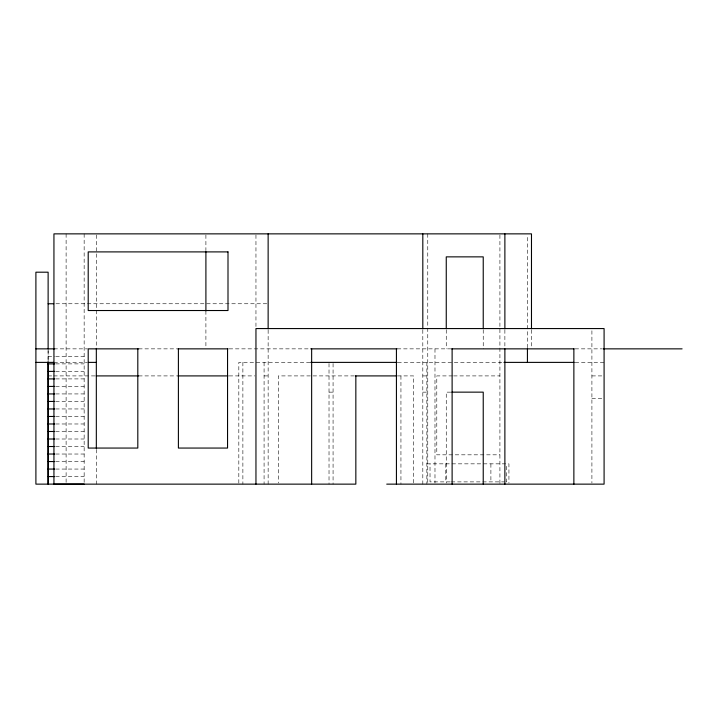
<?xml version="1.0" encoding="UTF-8"?>
<svg xmlns="http://www.w3.org/2000/svg" width="718" height="718" viewBox="0 0 718 718"><rect width="100%" height="100%" fill="white"/><g stroke="black" fill="none" stroke-linecap="round" stroke-linejoin="round"><path stroke-width="0.54" stroke-dasharray="3.59 2.69" d="M527.425 347.736L527.443 234.983M55.941 303.759L267.024 303.759M53.94 348.858L87.47 348.858M138.637 348.858L176.834 348.858M229.141 348.858L309.808 348.858M397.305 348.858L450.796 348.858M575.046 348.858L601.935 348.858M48.079 356.37L54.631 356.37M55.726 356.37L84.15 356.37M53.94 362.384L87.47 362.384M310.095 362.384L238.825 362.384L238.825 484.138M397.781 362.384L503.964 362.384M575.172 362.384L604.089 362.384M55.726 363.882L84.15 363.882M55.726 371.394L84.15 371.394M48.124 375.909L52.593 375.909M53.715 375.909L95.054 375.909M138.637 375.909L176.628 375.909M229.141 375.909L254.845 375.909M264.08 375.909L268.137 375.909M354.306 375.909L278.279 375.909L278.279 483.017M397.637 375.909L413.568 375.909L413.568 483.017M422.812 375.909L427.766 375.909M452.484 375.909L436.786 375.909L436.786 454.826L499.916 454.826M453.605 375.909L499.916 375.909M591.91 375.909L604.089 375.909M55.726 378.907L84.15 378.907M55.726 386.419L84.15 386.419M329.015 392.145L333.071 392.145M422.812 392.145L427.766 392.145M450.742 392.145L446.255 392.145L446.255 483.017M55.726 393.931L84.15 393.931M591.91 398.454L602.976 398.454M55.726 401.443L84.15 401.443M55.726 408.955L84.15 408.955M55.726 416.467L84.15 416.467M55.726 423.979L84.15 423.979M55.726 431.491L84.15 431.491M55.726 439.003L84.15 439.003M55.726 446.515L84.15 446.515M55.726 454.027L84.15 454.027M55.726 461.548L84.15 461.548M426.869 463.846L508.936 463.846L508.936 483.07M55.726 469.06L84.15 469.06M55.726 476.572L84.15 476.572M450.204 481.886L430.019 481.886L430.019 463.846M451.308 481.886L504.566 481.886M506.145 481.886L506.684 481.886L506.684 463.846M591.91 330.747L591.91 483.017M531.482 329.876L531.482 347.736M504.88 329.876L504.88 347.826M499.916 234.983L499.916 484.138M490.897 463.846L490.897 481.886M483.232 329.786L483.232 348.858M446.255 329.786L446.255 348.858M445.806 463.846L445.806 481.886M434.982 348.858L434.982 483.017M427.766 233.862L427.766 484.138M426.869 362.384L426.869 484.138M422.812 329.975L422.812 484.138M400.94 375.909L400.94 484.138M333.071 363.496L333.071 484.138M329.015 363.496L329.024 484.138M268.137 329.975L268.137 484.138M264.08 362.384L264.08 484.138M255.958 234.983L255.958 327.955M242.881 362.384L242.881 484.138M205.904 234.983L205.904 250.609M205.904 310.894L205.904 347.736M96.329 234.983L96.329 348.858M96.329 449.405L96.329 484.138M84.15 233.862L84.15 484.138M66.11 233.862L66.11 483.017M48.124 360.759L48.124 348.858L48.079 360.66"/><path stroke-width="1.08" d="M48.124 303.759L53.715 303.759M35.9 348.858L54.676 348.858M138.745 348.858L88.206 348.858L88.206 448.059L137.811 448.059L137.811 348.858M177.741 348.858L228.055 348.858M310.723 348.858L397.027 348.858M451.64 348.858L574.122 348.858M603.048 348.858L682.1 348.858M35.9 362.384L53.805 362.384M88.493 362.384L96.329 362.384M310.723 362.384L397.027 362.384M503.955 362.384L574.059 362.384M48.079 363.882L54.631 363.882M48.079 371.394L54.631 371.394M96.176 375.909L138.637 375.909M177.741 375.909L228.028 375.909M355.428 375.909L396.794 375.909M48.079 378.907L54.631 378.907M48.079 386.419L54.631 386.419M451.864 392.145L483.232 392.145L483.232 484.138M48.079 393.931L54.631 393.931M48.079 401.443L54.631 401.443M48.079 408.955L54.631 408.955M48.079 416.467L54.631 416.467M48.079 423.979L54.631 423.979M48.079 431.491L54.631 431.491M48.079 439.003L54.631 439.003M48.079 446.515L54.631 446.515M48.079 454.027L54.631 454.027M48.079 461.548L54.631 461.548M48.079 469.06L54.631 469.06M48.079 476.572L54.631 476.572M84.15 484.085L35.9 484.138L35.9 272.194L48.124 272.194L48.124 348.858M386.733 484.138L604.089 484.138L604.089 328.566L255.958 328.566L255.958 484.138M573.87 348.858L573.87 484.138M531.482 328.754L531.482 233.862L53.94 233.862L53.94 484.138L355.841 484.138L355.841 375.909M527.425 348.858L527.425 362.384M504.88 233.862L504.88 328.835M504.88 348.858L504.88 484.138M483.232 328.664L483.232 256.864L446.255 256.864L446.255 328.664M452.116 348.858L452.116 484.138M422.812 233.862L422.812 328.853M396.426 348.858L396.426 484.138M311.648 348.858L311.648 484.138M268.137 233.862L268.137 328.853M227.552 348.858L227.552 448.059L178.396 448.059L178.396 348.858M205.904 251.722L205.904 310.894M96.329 348.571L96.329 448.391M48.124 362.384L48.124 484.138L48.079 361.728M228.001 251.901L88.206 251.901L88.206 310.526L228.001 310.526L228.001 251.901"/></g></svg>
